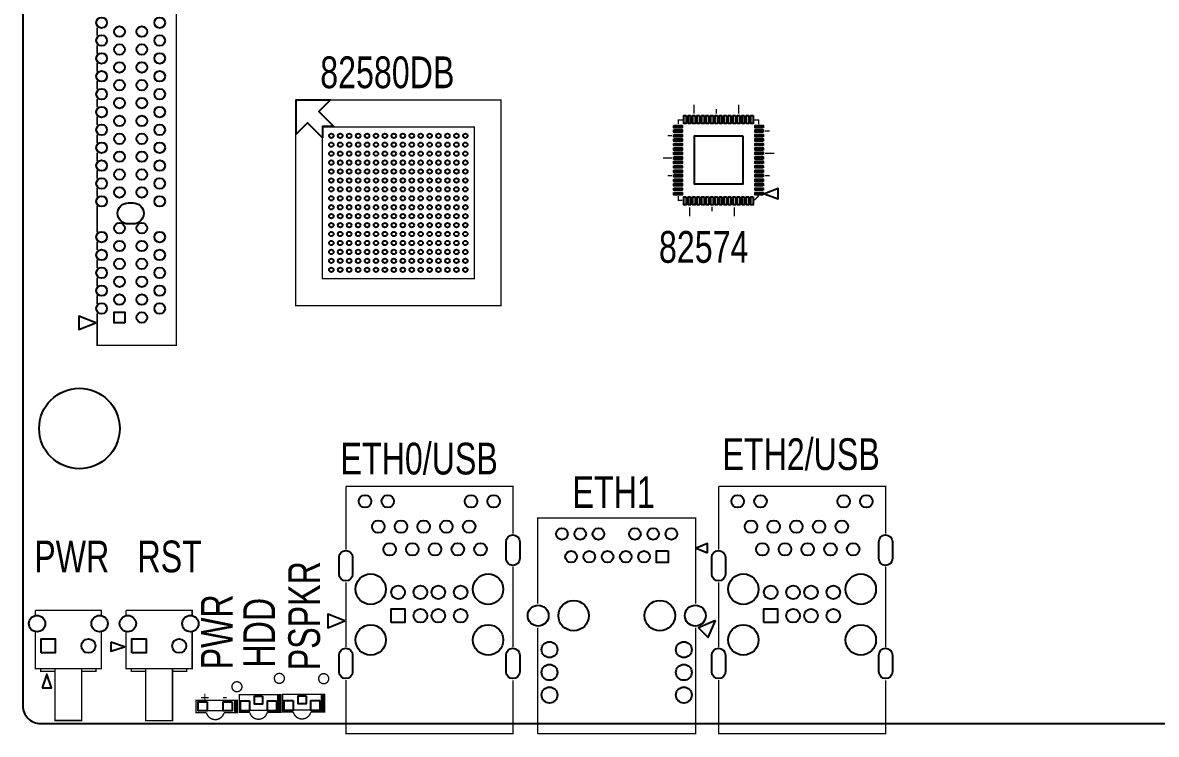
# Model space of a CAD drawing. Extents: x 0 to 344, y -1 to 330.
# Drawn here: x 0 to 126.9, y -1.2 to 78.4 of the extents above; entities that cross this region are included whole.
import ezdxf

# ---------------------------------------------------------------- set-up
doc = ezdxf.new("R2010")
doc.units = 0
for name, color, linetype in [('BOARD_GEOMETRY_OUTLINE', 2, 'CONTINUOUS'), ('BOARD_GEOMETRY_SILKSCREEN_TOP', 1, 'CONTINUOUS'), ('PACKAGE_GEOMETRY_SILKSCREEN_TOP', 3, 'CONTINUOUS'), ('PIN_TOP', 4, 'CONTINUOUS')]:
    doc.layers.add(name, color=color, linetype=linetype)

msp = doc.modelspace()

# ---------------------------------------------------------------- linework, layer by layer
at = {"layer": 'BOARD_GEOMETRY_OUTLINE'}
msp.add_lwpolyline([(0, 328.200004), (0, 1.999996, 0.414214), (1.999996, 0), (328.200004, 0, 0.414214), (330.2, 1.999996), (330.2, 328.200004, 0.414214), (328.200004, 330.2), (1.999996, 330.2, 0.414214)], format="xyb", close=True, dxfattribs=at)
msp.add_lwpolyline([(0, 328.200004), (0, 1.999996, 0.414214), (1.999996, 0), (328.200004, 0, 0.414214), (330.2, 1.999996)], format="xyb", dxfattribs=at)
at = {"layer": 'PACKAGE_GEOMETRY_SILKSCREEN_TOP', "const_width": 0.1524}
for points in [[(8.336026, 45.927264), (8.336026, 42.333164), (17.186148, 42.333164), (17.186148, 131.563364), (12.898882, 131.563364)], [(8.336026, 76.991464), (8.336026, 77.905864)], [(8.336026, 74.984864), (8.336026, 75.924664)], [(8.336026, 72.978264), (8.336026, 73.918064)], [(8.336026, 70.971664), (8.336026, 71.911464)], [(8.336026, 68.990464), (8.336026, 69.904864)], [(75.13447, 68.265548), (75.13447, 69.281548)], [(77.634592, 68.265548), (77.634592, 68.773548)], [(80.13446, 68.265548), (80.13446, 69.281548)], [(8.336026, 66.983864), (8.336026, 67.923664)], [(73.38441, 67.097148), (73.38441, 67.558666), (73.871328, 67.558666)], [(81.897728, 67.558666), (82.359246, 67.558666), (82.384646, 67.533266), (82.384646, 67.071748)], [(8.336026, 64.977264), (8.336026, 65.917064)], [(83.091528, 66.308478), (83.599528, 66.308478)], [(72.677528, 65.808606), (72.169528, 65.808606)], [(8.336026, 62.970664), (8.336026, 63.910464)], [(83.091528, 63.80861), (84.107528, 63.80861)], [(72.677528, 63.308484), (71.661528, 63.308484)], [(8.336026, 60.989464), (8.336026, 61.929264)], [(72.677528, 61.308488), (72.169528, 61.308488)], [(83.091528, 61.308488), (83.599528, 61.308488)], [(8.336026, 58.982864), (8.336026, 59.922664)], [(73.845928, 58.55843), (73.38441, 58.55843), (73.38441, 59.045348)], [(82.371946, 59.05373), (81.889346, 58.57113)], [(8.336026, 54.969664), (8.336026, 57.916064)], [(74.634598, 57.775348), (74.634598, 56.759348)], [(77.134466, 57.851548), (77.134466, 57.343548)], [(79.634588, 57.775348), (79.634588, 56.759348)], [(8.336026, 52.988464), (8.336026, 53.928264)], [(8.336026, 50.981864), (8.336026, 51.921664)], [(8.336026, 48.975264), (8.336026, 49.915064)], [(8.336026, 46.968664), (8.336026, 47.908464)], [(36.169854, 26.549858), (36.169854, 19.509994)], [(54.870096, 21.262594), (54.870096, 26.549858), (36.169854, 26.549858)], [(77.879702, 26.549858), (77.879702, 19.509994)], [(96.579944, 21.262594), (96.579944, 26.549858), (77.879702, 26.549858)], [(75.32497, 13.402056), (75.32497, 22.990048), (57.645046, 22.990048), (57.645046, 13.402056)], [(54.870096, 8.569198), (54.870096, 17.535652)], [(96.579944, 8.569198), (96.579944, 17.535652)], [(36.169854, 15.801594), (36.169854, 8.569198)], [(77.879702, 15.801594), (77.879702, 8.569198)], [(1.405382, 12.084304), (1.405382, 12.680696)], [(1.405382, 12.680696), (8.805418, 12.680696), (8.805418, 12.084304)], [(11.569954, 12.083796), (11.569954, 12.680188)], [(11.569954, 12.680188), (18.96999, 12.680188), (18.96999, 12.083796)], [(8.805418, 10.280904), (8.805418, 6.130798), (1.405382, 6.130798), (1.405382, 10.280904)], [(18.96999, 10.280396), (18.96999, 6.13029), (11.569954, 6.13029), (11.569954, 10.280396)], [(57.645046, -1.139952), (75.32497, -1.139952), (75.32497, 10.735056)], [(57.645046, 10.735056), (57.645046, -1.139952)], [(2.00533, 6.130798), (2.00533, 5.830824), (3.6068, 5.830824)], [(3.605276, 6.130798), (3.605276, 0.330708), (6.605524, 0.330708), (6.605524, 6.130798)], [(6.6548, 5.830824), (8.20547, 5.830824), (8.20547, 6.130798)], [(12.169902, 6.13029), (12.169902, 5.830316), (13.771372, 5.830316)], [(13.769848, 6.13029), (13.769848, 0.3302), (16.770096, 0.3302), (16.770096, 6.13029)], [(16.819372, 5.830316), (18.370042, 5.830316), (18.370042, 6.13029)], [(36.169854, 4.879594), (36.169854, -1.130046), (54.870096, -1.130046), (54.870096, 4.828794)], [(77.879702, 4.879594), (77.879702, -1.130046), (96.579944, -1.130046), (96.579944, 4.828794)], [(22.547072, 1.21285), (23.715472, 1.21285), (23.715472, 2.58445), (19.397472, 2.58445), (19.397472, 1.21285), (20.565872, 1.21285)], [(23.817072, 1.13665), (23.817072, 2.66065)], [(23.918672, 1.13665), (23.918672, 2.66065)], [(24.020272, 1.13665), (24.020272, 2.66065)], [(27.381962, 1.25857), (28.550362, 1.25857), (28.550362, 3.21437), (24.232362, 3.21437), (24.232362, 1.25857), (25.400762, 1.25857)], [(28.677362, 1.18237), (28.677362, 3.29057)], [(28.804362, 1.18237), (28.804362, 3.29057)], [(28.905962, 1.18237), (28.905962, 3.29057)], [(32.25673, 1.289558), (33.42513, 1.289558), (33.42513, 3.245358), (29.10713, 3.245358), (29.10713, 1.289558), (30.27553, 1.289558)], [(33.55213, 1.213358), (33.55213, 3.321558)], [(33.67913, 1.213358), (33.67913, 3.321558)], [(33.78073, 1.213358), (33.78073, 3.321558)], [(22.420072, 1.423924), (20.692872, 1.423924)], [(27.254962, 1.469644), (25.527762, 1.469644)], [(32.12973, 1.500632), (30.40253, 1.500632)]]:
    msp.add_lwpolyline(points, dxfattribs=at)
for points in [[(53.543962, 69.785992), (53.543962, 46.786038), (30.544008, 46.786038), (30.544008, 69.785992)], [(50.543968, 66.785998), (50.543968, 49.786032), (33.544002, 49.786032), (33.544002, 66.785998)]]:
    msp.add_lwpolyline(points, close=True, dxfattribs=at)
at = {"layer": 'PACKAGE_GEOMETRY_SILKSCREEN_TOP'}
for points in [[(30.601412, 69.817488), (34.436812, 69.817488), (33.141412, 68.522088), (34.843212, 66.820288), (33.573212, 66.820288), (33.573212, 65.550288), (31.871412, 67.252088), (30.601412, 65.982088)], [(83.040728, 59.297062), (84.564728, 58.736992), (84.564728, 59.879992)], [(8.17372, 44.84878), (6.26872, 45.61078), (6.26872, 44.08678)], [(76.66228, 19.11858), (76.66228, 20.13458), (75.39228, 19.62658)], [(36.057332, 11.478768), (34.152332, 12.240768), (34.152332, 10.716768)], [(77.529182, 11.524488), (75.643486, 10.71626), (76.720954, 9.638538)], [(9.859772, 9.104376), (9.859772, 8.088376), (11.383772, 8.596376)], [(2.195576, 4.0005), (3.211576, 4.0005), (2.703576, 5.5245)]]:
    msp.add_lwpolyline(points, close=True, dxfattribs=at)
at = {"layer": 'PACKAGE_GEOMETRY_SILKSCREEN_TOP', "const_width": 0.1524}
for points in [[(29.28493, 5.04571, 1), (28.166314, 5.04571, 1)], [(34.251138, 5.010658, 1), (33.132522, 5.010658, 1)], [(24.53894, 4.11099, 1), (23.420324, 4.11099, 1)]]:
    msp.add_lwpolyline(points, format="xyb", close=True, dxfattribs=at)
for points in [[(22.531324, 1.185164, -0.786721), (20.575778, 1.209294)], [(27.366214, 1.23063, -0.776744), (25.41651, 1.23063)], [(32.240982, 1.261618, -0.776744), (30.291278, 1.261618)]]:
    msp.add_lwpolyline(points, format="xyb", dxfattribs=at)
at = {"layer": 'PIN_TOP'}
for points in [[(74.261472, 68.06565), (74.261472, 67.15125), (74.007472, 67.15125), (74.007472, 68.06565)], [(74.761598, 68.06565), (74.761598, 67.15125), (74.507598, 67.15125), (74.507598, 68.06565)], [(75.26147, 68.06565), (75.26147, 67.15125), (75.00747, 67.15125), (75.00747, 68.06565)], [(75.761596, 68.06565), (75.761596, 67.15125), (75.507596, 67.15125), (75.507596, 68.06565)], [(76.261468, 68.06565), (76.261468, 67.15125), (76.007468, 67.15125), (76.007468, 68.06565)], [(76.761594, 68.06565), (76.761594, 67.15125), (76.507594, 67.15125), (76.507594, 68.06565)], [(77.261466, 68.06565), (77.261466, 67.15125), (77.007466, 67.15125), (77.007466, 68.06565)], [(77.761592, 68.06565), (77.761592, 67.15125), (77.507592, 67.15125), (77.507592, 68.06565)], [(78.261464, 68.06565), (78.261464, 67.15125), (78.007464, 67.15125), (78.007464, 68.06565)], [(78.76159, 68.06565), (78.76159, 67.15125), (78.50759, 67.15125), (78.50759, 68.06565)], [(79.261462, 68.06565), (79.261462, 67.15125), (79.007462, 67.15125), (79.007462, 68.06565)], [(79.761588, 68.06565), (79.761588, 67.15125), (79.507588, 67.15125), (79.507588, 68.06565)], [(80.26146, 68.06565), (80.26146, 67.15125), (80.00746, 67.15125), (80.00746, 68.06565)], [(80.761586, 68.06565), (80.761586, 67.15125), (80.507586, 67.15125), (80.507586, 68.06565)], [(81.261458, 68.06565), (81.261458, 67.15125), (81.007458, 67.15125), (81.007458, 68.06565)], [(81.761584, 68.06565), (81.761584, 67.15125), (81.507584, 67.15125), (81.507584, 68.06565)], [(72.877426, 66.935604), (73.791826, 66.935604), (73.791826, 66.681604), (72.877426, 66.681604)], [(72.877426, 66.435478), (73.791826, 66.435478), (73.791826, 66.181478), (72.877426, 66.181478)], [(82.89163, 66.681604), (81.97723, 66.681604), (81.97723, 66.935604), (82.89163, 66.935604)], [(82.89163, 66.181478), (81.97723, 66.181478), (81.97723, 66.435478), (82.89163, 66.435478)], [(72.877426, 65.935606), (73.791826, 65.935606), (73.791826, 65.681606), (72.877426, 65.681606)], [(72.877426, 65.43548), (73.791826, 65.43548), (73.791826, 65.18148), (72.877426, 65.18148)], [(72.877426, 64.935608), (73.791826, 64.935608), (73.791826, 64.681608), (72.877426, 64.681608)], [(80.589628, 65.763648), (80.589628, 60.353448), (75.179428, 60.353448), (75.179428, 65.763648)], [(82.89163, 65.681606), (81.97723, 65.681606), (81.97723, 65.935606), (82.89163, 65.935606)], [(82.89163, 65.18148), (81.97723, 65.18148), (81.97723, 65.43548), (82.89163, 65.43548)], [(82.89163, 64.681608), (81.97723, 64.681608), (81.97723, 64.935608), (82.89163, 64.935608)], [(72.877426, 64.435482), (73.791826, 64.435482), (73.791826, 64.181482), (72.877426, 64.181482)], [(72.877426, 63.93561), (73.791826, 63.93561), (73.791826, 63.68161), (72.877426, 63.68161)], [(82.89163, 64.181482), (81.97723, 64.181482), (81.97723, 64.435482), (82.89163, 64.435482)], [(82.89163, 63.68161), (81.97723, 63.68161), (81.97723, 63.93561), (82.89163, 63.93561)], [(72.877426, 63.435484), (73.791826, 63.435484), (73.791826, 63.181484), (72.877426, 63.181484)], [(72.877426, 62.935612), (73.791826, 62.935612), (73.791826, 62.681612), (72.877426, 62.681612)], [(72.877426, 62.435486), (73.791826, 62.435486), (73.791826, 62.181486), (72.877426, 62.181486)], [(82.89163, 63.181484), (81.97723, 63.181484), (81.97723, 63.435484), (82.89163, 63.435484)], [(82.89163, 62.681612), (81.97723, 62.681612), (81.97723, 62.935612), (82.89163, 62.935612)], [(82.89163, 62.181486), (81.97723, 62.181486), (81.97723, 62.435486), (82.89163, 62.435486)], [(72.877426, 61.935614), (73.791826, 61.935614), (73.791826, 61.681614), (72.877426, 61.681614)], [(72.877426, 61.435488), (73.791826, 61.435488), (73.791826, 61.181488), (72.877426, 61.181488)], [(72.877426, 60.935616), (73.791826, 60.935616), (73.791826, 60.681616), (72.877426, 60.681616)], [(82.89163, 61.681614), (81.97723, 61.681614), (81.97723, 61.935614), (82.89163, 61.935614)], [(82.89163, 61.181488), (81.97723, 61.181488), (81.97723, 61.435488), (82.89163, 61.435488)], [(82.89163, 60.681616), (81.97723, 60.681616), (81.97723, 60.935616), (82.89163, 60.935616)], [(72.877426, 60.43549), (73.791826, 60.43549), (73.791826, 60.18149), (72.877426, 60.18149)], [(72.877426, 59.935618), (73.791826, 59.935618), (73.791826, 59.681618), (72.877426, 59.681618)], [(82.89163, 60.18149), (81.97723, 60.18149), (81.97723, 60.43549), (82.89163, 60.43549)], [(82.89163, 59.681618), (81.97723, 59.681618), (81.97723, 59.935618), (82.89163, 59.935618)], [(72.877426, 59.435492), (73.791826, 59.435492), (73.791826, 59.181492), (72.877426, 59.181492)], [(74.261472, 58.965846), (74.261472, 58.051446), (74.007472, 58.051446), (74.007472, 58.965846)], [(74.761598, 58.965846), (74.761598, 58.051446), (74.507598, 58.051446), (74.507598, 58.965846)], [(75.26147, 58.965846), (75.26147, 58.051446), (75.00747, 58.051446), (75.00747, 58.965846)], [(75.761596, 58.965846), (75.761596, 58.051446), (75.507596, 58.051446), (75.507596, 58.965846)], [(76.261468, 58.965846), (76.261468, 58.051446), (76.007468, 58.051446), (76.007468, 58.965846)], [(76.761594, 58.965846), (76.761594, 58.051446), (76.507594, 58.051446), (76.507594, 58.965846)], [(77.261466, 58.965846), (77.261466, 58.051446), (77.007466, 58.051446), (77.007466, 58.965846)], [(77.761592, 58.965846), (77.761592, 58.051446), (77.507592, 58.051446), (77.507592, 58.965846)], [(78.261464, 58.965846), (78.261464, 58.051446), (78.007464, 58.051446), (78.007464, 58.965846)], [(78.76159, 58.965846), (78.76159, 58.051446), (78.50759, 58.051446), (78.50759, 58.965846)], [(79.261462, 58.965846), (79.261462, 58.051446), (79.007462, 58.051446), (79.007462, 58.965846)], [(79.761588, 58.965846), (79.761588, 58.051446), (79.507588, 58.051446), (79.507588, 58.965846)], [(80.26146, 58.965846), (80.26146, 58.051446), (80.00746, 58.051446), (80.00746, 58.965846)], [(80.761586, 58.965846), (80.761586, 58.051446), (80.507586, 58.051446), (80.507586, 58.965846)], [(81.261458, 58.965846), (81.261458, 58.051446), (81.007458, 58.051446), (81.007458, 58.965846)], [(81.761584, 58.965846), (81.761584, 58.051446), (81.507584, 58.051446), (81.507584, 58.965846)], [(82.89163, 59.181492), (81.97723, 59.181492), (81.97723, 59.435492), (82.89163, 59.435492)], [(11.433048, 44.85132), (10.239248, 44.85132), (10.239248, 46.04512), (11.433048, 46.04512)], [(72.227694, 19.317716), (72.227694, 18.022316), (70.932294, 18.022316), (70.932294, 19.317716)], [(41.257982, 11.29792), (41.257982, 12.82192), (42.781982, 12.82192), (42.781982, 11.29792)], [(82.96783, 11.29792), (82.96783, 12.82192), (84.49183, 12.82192), (84.49183, 11.29792)], [(2.068068, 7.893304), (2.068068, 9.468104), (3.642868, 9.468104), (3.642868, 7.893304)], [(12.23264, 7.892796), (12.23264, 9.467596), (13.80744, 9.467596), (13.80744, 7.892796)], [(26.835862, 3.064256), (26.835862, 2.175256), (25.946862, 2.175256), (25.946862, 3.064256)], [(30.274006, 2.559558), (30.274006, 1.441958), (29.258006, 1.441958), (29.258006, 2.559558)], [(31.71063, 3.095244), (31.71063, 2.206244), (30.82163, 2.206244), (30.82163, 3.095244)], [(33.274254, 2.559558), (33.274254, 1.441958), (32.258254, 1.441958), (32.258254, 2.559558)], [(20.664424, 2.43205), (20.664424, 1.41605), (19.648424, 1.41605), (19.648424, 2.43205)], [(23.46452, 2.43205), (23.46452, 1.41605), (22.44852, 1.41605), (22.44852, 2.43205)], [(25.399238, 2.52857), (25.399238, 1.41097), (24.383238, 1.41097), (24.383238, 2.52857)], [(28.399486, 2.52857), (28.399486, 1.41097), (27.383486, 1.41097), (27.383486, 2.52857)]]:
    msp.add_lwpolyline(points, close=True, dxfattribs=at)
for points in [[(11.806682, 58.279284), (12.365482, 58.279284, -1), (12.365482, 55.917084), (11.806682, 55.917084, -1)], [(55.632096, 20.339812), (55.632096, 18.460212, -1), (54.108096, 18.460212), (54.108096, 20.339812, -1)], [(97.341944, 20.339812), (97.341944, 18.460212, -1), (95.817944, 18.460212), (95.817944, 20.339812, -1)], [(36.931854, 18.599658), (36.931854, 16.720058, -1), (35.407854, 16.720058), (35.407854, 18.599658, -1)], [(78.641702, 18.599658), (78.641702, 16.720058, -1), (77.117702, 16.720058), (77.117702, 18.599658, -1)], [(36.931854, 7.659624), (36.931854, 5.780024, -1), (35.407854, 5.780024), (35.407854, 7.659624, -1)], [(55.632096, 7.659624), (55.632096, 5.780024, -1), (54.108096, 5.780024), (54.108096, 7.659624, -1)], [(78.641702, 7.659624), (78.641702, 5.780024, -1), (77.117702, 5.780024), (77.117702, 7.659624, -1)], [(97.341944, 7.659624), (97.341944, 5.780024, -1), (95.817944, 5.780024), (95.817944, 7.659624, -1)]]:
    msp.add_lwpolyline(points, format="xyb", close=True, dxfattribs=at)
for centre, radius in [((8.836152, 78.448154), 0.5969), ((15.336012, 78.448154), 0.5969), ((10.836148, 77.448156), 0.5969), ((13.336016, 77.448156), 0.5969), ((8.836152, 76.448158), 0.5969), ((15.336012, 76.448158), 0.5969), ((8.836152, 74.448162), 0.5969), ((10.836148, 75.44816), 0.5969), ((13.336016, 75.44816), 0.5969), ((15.336012, 74.448162), 0.5969), ((10.836148, 73.448164), 0.5969), ((13.336016, 73.448164), 0.5969), ((8.836152, 72.448166), 0.5969), ((15.336012, 72.448166), 0.5969), ((10.836148, 71.448168), 0.5969), ((13.336016, 71.448168), 0.5969), ((8.836152, 70.44817), 0.5969), ((10.836148, 69.448172), 0.5969), ((13.336016, 69.448172), 0.5969), ((15.336012, 70.44817), 0.5969), ((8.836152, 68.448174), 0.5969), ((15.336012, 68.448174), 0.5969), ((10.836148, 67.448176), 0.5969), ((13.336016, 67.448176), 0.5969), ((8.836152, 66.448178), 0.5969), ((10.836148, 65.44818), 0.5969), ((13.336016, 65.44818), 0.5969), ((15.336012, 66.448178), 0.5969), ((34.544, 65.786), 0.254), ((35.543998, 65.786), 0.254), ((36.543996, 65.786), 0.254), ((37.543994, 65.786), 0.254), ((38.543992, 65.786), 0.254), ((39.54399, 65.786), 0.254), ((40.543988, 65.786), 0.254), ((41.543986, 65.786), 0.254), ((42.543984, 65.786), 0.254), ((43.543982, 65.786), 0.254), ((44.54398, 65.786), 0.254), ((45.543978, 65.786), 0.254), ((46.543976, 65.786), 0.254), ((47.543974, 65.786), 0.254), ((48.543972, 65.786), 0.254), ((49.54397, 65.786), 0.254), ((8.836152, 64.448182), 0.5969), ((15.336012, 64.448182), 0.5969), ((34.544, 64.786002), 0.254), ((35.543998, 64.786002), 0.254), ((36.543996, 64.786002), 0.254), ((37.543994, 64.786002), 0.254), ((38.543992, 64.786002), 0.254), ((39.54399, 64.786002), 0.254), ((40.543988, 64.786002), 0.254), ((41.543986, 64.786002), 0.254), ((42.543984, 64.786002), 0.254), ((43.543982, 64.786002), 0.254), ((44.54398, 64.786002), 0.254), ((45.543978, 64.786002), 0.254), ((46.543976, 64.786002), 0.254), ((47.543974, 64.786002), 0.254), ((48.543972, 64.786002), 0.254), ((49.54397, 64.786002), 0.254), ((10.836148, 63.448184), 0.5969), ((13.336016, 63.448184), 0.5969), ((34.544, 63.786004), 0.254), ((35.543998, 63.786004), 0.254), ((36.543996, 63.786004), 0.254), ((37.543994, 63.786004), 0.254), ((38.543992, 63.786004), 0.254), ((39.54399, 63.786004), 0.254), ((40.543988, 63.786004), 0.254), ((41.543986, 63.786004), 0.254), ((42.543984, 63.786004), 0.254), ((43.543982, 63.786004), 0.254), ((44.54398, 63.786004), 0.254), ((45.543978, 63.786004), 0.254), ((46.543976, 63.786004), 0.254), ((47.543974, 63.786004), 0.254), ((48.543972, 63.786004), 0.254), ((49.54397, 63.786004), 0.254), ((8.836152, 62.448186), 0.5969), ((15.336012, 62.448186), 0.5969), ((34.544, 62.786006), 0.254), ((35.543998, 62.786006), 0.254), ((36.543996, 62.786006), 0.254), ((37.543994, 62.786006), 0.254), ((38.543992, 62.786006), 0.254), ((39.54399, 62.786006), 0.254), ((40.543988, 62.786006), 0.254), ((41.543986, 62.786006), 0.254), ((42.543984, 62.786006), 0.254), ((43.543982, 62.786006), 0.254), ((44.54398, 62.786006), 0.254), ((45.543978, 62.786006), 0.254), ((46.543976, 62.786006), 0.254), ((47.543974, 62.786006), 0.254), ((48.543972, 62.786006), 0.254), ((49.54397, 62.786006), 0.254), ((8.836152, 60.44819), 0.5969), ((10.836148, 61.448188), 0.5969), ((13.336016, 61.448188), 0.5969), ((15.336012, 60.44819), 0.5969), ((34.544, 61.786008), 0.254), ((34.544, 60.78601), 0.254), ((35.543998, 61.786008), 0.254), ((35.543998, 60.78601), 0.254), ((36.543996, 61.786008), 0.254), ((36.543996, 60.78601), 0.254), ((37.543994, 61.786008), 0.254), ((37.543994, 60.78601), 0.254), ((38.543992, 61.786008), 0.254), ((38.543992, 60.78601), 0.254), ((39.54399, 61.786008), 0.254), ((39.54399, 60.78601), 0.254), ((40.543988, 61.786008), 0.254), ((40.543988, 60.78601), 0.254), ((41.543986, 61.786008), 0.254), ((41.543986, 60.78601), 0.254), ((42.543984, 61.786008), 0.254), ((42.543984, 60.78601), 0.254), ((43.543982, 61.786008), 0.254), ((43.543982, 60.78601), 0.254), ((44.54398, 61.786008), 0.254), ((44.54398, 60.78601), 0.254), ((45.543978, 61.786008), 0.254), ((45.543978, 60.78601), 0.254), ((46.543976, 61.786008), 0.254), ((46.543976, 60.78601), 0.254), ((47.543974, 61.786008), 0.254), ((47.543974, 60.78601), 0.254), ((48.543972, 61.786008), 0.254), ((48.543972, 60.78601), 0.254), ((49.54397, 61.786008), 0.254), ((49.54397, 60.78601), 0.254), ((10.836148, 59.448192), 0.5969), ((13.336016, 59.448192), 0.5969), ((34.544, 59.786012), 0.254), ((35.543998, 59.786012), 0.254), ((36.543996, 59.786012), 0.254), ((37.543994, 59.786012), 0.254), ((38.543992, 59.786012), 0.254), ((39.54399, 59.786012), 0.254), ((40.543988, 59.786012), 0.254), ((41.543986, 59.786012), 0.254), ((42.543984, 59.786012), 0.254), ((43.543982, 59.786012), 0.254), ((44.54398, 59.786012), 0.254), ((45.543978, 59.786012), 0.254), ((46.543976, 59.786012), 0.254), ((47.543974, 59.786012), 0.254), ((48.543972, 59.786012), 0.254), ((49.54397, 59.786012), 0.254), ((8.836152, 58.448194), 0.5969), ((15.336012, 58.448194), 0.5969), ((34.544, 58.786014), 0.254), ((35.543998, 58.786014), 0.254), ((36.543996, 58.786014), 0.254), ((37.543994, 58.786014), 0.254), ((38.543992, 58.786014), 0.254), ((39.54399, 58.786014), 0.254), ((40.543988, 58.786014), 0.254), ((41.543986, 58.786014), 0.254), ((42.543984, 58.786014), 0.254), ((43.543982, 58.786014), 0.254), ((44.54398, 58.786014), 0.254), ((45.543978, 58.786014), 0.254), ((46.543976, 58.786014), 0.254), ((47.543974, 58.786014), 0.254), ((48.543972, 58.786014), 0.254), ((49.54397, 58.786014), 0.254), ((34.544, 57.786016), 0.254), ((35.543998, 57.786016), 0.254), ((36.543996, 57.786016), 0.254), ((37.543994, 57.786016), 0.254), ((38.543992, 57.786016), 0.254), ((39.54399, 57.786016), 0.254), ((40.543988, 57.786016), 0.254), ((41.543986, 57.786016), 0.254), ((42.543984, 57.786016), 0.254), ((43.543982, 57.786016), 0.254), ((44.54398, 57.786016), 0.254), ((45.543978, 57.786016), 0.254), ((46.543976, 57.786016), 0.254), ((47.543974, 57.786016), 0.254), ((48.543972, 57.786016), 0.254), ((49.54397, 57.786016), 0.254), ((10.836148, 55.4482), 0.5969), ((13.336016, 55.4482), 0.5969), ((34.544, 56.786018), 0.254), ((34.544, 55.78602), 0.254), ((35.543998, 56.786018), 0.254), ((35.543998, 55.78602), 0.254), ((36.543996, 56.786018), 0.254), ((36.543996, 55.78602), 0.254), ((37.543994, 56.786018), 0.254), ((37.543994, 55.78602), 0.254), ((38.543992, 56.786018), 0.254), ((38.543992, 55.78602), 0.254), ((39.54399, 56.786018), 0.254), ((39.54399, 55.78602), 0.254), ((40.543988, 56.786018), 0.254), ((40.543988, 55.78602), 0.254), ((41.543986, 56.786018), 0.254), ((41.543986, 55.78602), 0.254), ((42.543984, 56.786018), 0.254), ((42.543984, 55.78602), 0.254), ((43.543982, 56.786018), 0.254), ((43.543982, 55.78602), 0.254), ((44.54398, 56.786018), 0.254), ((44.54398, 55.78602), 0.254), ((45.543978, 56.786018), 0.254), ((45.543978, 55.78602), 0.254), ((46.543976, 56.786018), 0.254), ((46.543976, 55.78602), 0.254), ((47.543974, 56.786018), 0.254), ((47.543974, 55.78602), 0.254), ((48.543972, 56.786018), 0.254), ((48.543972, 55.78602), 0.254), ((49.54397, 56.786018), 0.254), ((49.54397, 55.78602), 0.254), ((8.836152, 54.448202), 0.5969), ((15.336012, 54.448202), 0.5969), ((34.544, 54.786022), 0.254), ((35.543998, 54.786022), 0.254), ((36.543996, 54.786022), 0.254), ((37.543994, 54.786022), 0.254), ((38.543992, 54.786022), 0.254), ((39.54399, 54.786022), 0.254), ((40.543988, 54.786022), 0.254), ((41.543986, 54.786022), 0.254), ((42.543984, 54.786022), 0.254), ((43.543982, 54.786022), 0.254), ((44.54398, 54.786022), 0.254), ((45.543978, 54.786022), 0.254), ((46.543976, 54.786022), 0.254), ((47.543974, 54.786022), 0.254), ((48.543972, 54.786022), 0.254), ((49.54397, 54.786022), 0.254), ((10.836148, 53.448204), 0.5969), ((13.336016, 53.448204), 0.5969), ((34.544, 53.786024), 0.254), ((35.543998, 53.786024), 0.254), ((36.543996, 53.786024), 0.254), ((37.543994, 53.786024), 0.254), ((38.543992, 53.786024), 0.254), ((39.54399, 53.786024), 0.254), ((40.543988, 53.786024), 0.254), ((41.543986, 53.786024), 0.254), ((42.543984, 53.786024), 0.254), ((43.543982, 53.786024), 0.254), ((44.54398, 53.786024), 0.254), ((45.543978, 53.786024), 0.254), ((46.543976, 53.786024), 0.254), ((47.543974, 53.786024), 0.254), ((48.543972, 53.786024), 0.254), ((49.54397, 53.786024), 0.254), ((8.836152, 52.448206), 0.5969), ((10.836148, 51.448208), 0.5969), ((13.336016, 51.448208), 0.5969), ((15.336012, 52.448206), 0.5969), ((34.544, 52.786026), 0.254), ((34.544, 51.786028), 0.254), ((35.543998, 52.786026), 0.254), ((35.543998, 51.786028), 0.254), ((36.543996, 52.786026), 0.254), ((36.543996, 51.786028), 0.254), ((37.543994, 52.786026), 0.254), ((37.543994, 51.786028), 0.254), ((38.543992, 52.786026), 0.254), ((38.543992, 51.786028), 0.254), ((39.54399, 52.786026), 0.254), ((39.54399, 51.786028), 0.254), ((40.543988, 52.786026), 0.254), ((40.543988, 51.786028), 0.254), ((41.543986, 52.786026), 0.254), ((41.543986, 51.786028), 0.254), ((42.543984, 52.786026), 0.254), ((42.543984, 51.786028), 0.254), ((43.543982, 52.786026), 0.254), ((43.543982, 51.786028), 0.254), ((44.54398, 52.786026), 0.254), ((44.54398, 51.786028), 0.254), ((45.543978, 52.786026), 0.254), ((45.543978, 51.786028), 0.254), ((46.543976, 52.786026), 0.254), ((46.543976, 51.786028), 0.254), ((47.543974, 52.786026), 0.254), ((47.543974, 51.786028), 0.254), ((48.543972, 52.786026), 0.254), ((48.543972, 51.786028), 0.254), ((49.54397, 52.786026), 0.254), ((49.54397, 51.786028), 0.254), ((8.836152, 50.44821), 0.5969), ((15.336012, 50.44821), 0.5969), ((34.544, 50.78603), 0.254), ((35.543998, 50.78603), 0.254), ((36.543996, 50.78603), 0.254), ((37.543994, 50.78603), 0.254), ((38.543992, 50.78603), 0.254), ((39.54399, 50.78603), 0.254), ((40.543988, 50.78603), 0.254), ((41.543986, 50.78603), 0.254), ((42.543984, 50.78603), 0.254), ((43.543982, 50.78603), 0.254), ((44.54398, 50.78603), 0.254), ((45.543978, 50.78603), 0.254), ((46.543976, 50.78603), 0.254), ((47.543974, 50.78603), 0.254), ((48.543972, 50.78603), 0.254), ((49.54397, 50.78603), 0.254), ((10.836148, 49.448212), 0.5969), ((13.336016, 49.448212), 0.5969), ((8.836152, 48.448214), 0.5969), ((15.336012, 48.448214), 0.5969), ((8.836152, 46.448218), 0.5969), ((10.836148, 47.448216), 0.5969), ((13.336016, 47.448216), 0.5969), ((15.336012, 46.448218), 0.5969), ((13.336016, 45.44822), 0.5969), ((6.35, 33.02), 4.5085), ((38.319964, 24.869902), 0.6985), ((40.859964, 24.869902), 0.6985), ((50.179986, 24.869902), 0.6985), ((52.719986, 24.869902), 0.6985), ((80.029812, 24.869902), 0.6985), ((82.569812, 24.869902), 0.6985), ((91.889834, 24.869902), 0.6985), ((94.429834, 24.869902), 0.6985), ((39.804848, 22.035008), 0.6985), ((42.345102, 22.035008), 0.6985), ((44.885102, 22.035008), 0.6985), ((47.425102, 22.035008), 0.6985), ((49.965102, 22.035008), 0.6985), ((60.360052, 21.210016), 0.6477), ((62.399926, 21.210016), 0.6477), ((64.440054, 21.210016), 0.6477), ((68.520056, 21.210016), 0.6477), ((70.55993, 21.210016), 0.6477), ((72.600058, 21.210016), 0.6477), ((81.514696, 22.035008), 0.6985), ((84.05495, 22.035008), 0.6985), ((86.59495, 22.035008), 0.6985), ((89.13495, 22.035008), 0.6985), ((91.67495, 22.035008), 0.6985), ((41.074848, 19.495008), 0.6985), ((43.615102, 19.495008), 0.6985), ((46.155102, 19.495008), 0.6985), ((48.695102, 19.495008), 0.6985), ((51.235102, 19.495008), 0.6985), ((61.380116, 18.670016), 0.6477), ((63.41999, 18.670016), 0.6477), ((65.460118, 18.670016), 0.6477), ((67.499992, 18.670016), 0.6477), ((69.539866, 18.670016), 0.6477), ((82.784696, 19.495008), 0.6985), ((85.32495, 19.495008), 0.6985), ((87.86495, 19.495008), 0.6985), ((90.40495, 19.495008), 0.6985), ((92.94495, 19.495008), 0.6985), ((38.949884, 15.029942), 1.7018), ((52.090066, 15.029942), 1.7018), ((80.659732, 15.029942), 1.7018), ((93.799914, 15.029942), 1.7018), ((42.019982, 14.67993), 0.762), ((44.520104, 14.67993), 0.762), ((46.5201, 14.67993), 0.762), ((49.019968, 14.67993), 0.762), ((83.72983, 14.67993), 0.762), ((86.229952, 14.67993), 0.762), ((88.229948, 14.67993), 0.762), ((90.729816, 14.67993), 0.762), ((44.520104, 12.05992), 0.762), ((46.5201, 12.05992), 0.762), ((49.019968, 12.05992), 0.762), ((57.690004, 12.07008), 1.1684), ((61.660024, 12.07008), 1.7018), ((71.309992, 12.07008), 1.7018), ((75.280012, 12.07008), 1.1684), ((86.229952, 12.05992), 0.762), ((88.229948, 12.05992), 0.762), ((90.729816, 12.05992), 0.762), ((1.60528, 11.180826), 0.9144), ((8.60552, 11.180826), 0.9144), ((11.769852, 11.180318), 0.9144), ((18.770092, 11.180318), 0.9144), ((38.949884, 9.349994), 1.7018), ((52.090066, 9.349994), 1.7018), ((80.659732, 9.349994), 1.7018), ((93.799914, 9.349994), 1.7018), ((7.355332, 8.680704), 0.7874), ((17.519904, 8.680196), 0.7874), ((58.960004, 8.26008), 0.889), ((74.000106, 8.26008), 0.889), ((58.960004, 5.72008), 0.889), ((74.000106, 5.72008), 0.889), ((58.960004, 3.18008), 0.889), ((74.000106, 3.18008), 0.889)]:
    msp.add_circle(centre, radius, dxfattribs=at)

# ---------------------------------------------------------------- texts
at = {"layer": 'BOARD_GEOMETRY_SILKSCREEN_TOP', "width": 0.757143}
for s, p in [('82580DB', (33.304734, 71.11365)), ('82574', (71.213218, 51.56708)), ('ETH2/USB', (78.320138, 28.367736)), ('ETH0/USB', (35.574224, 27.874214)), ('ETH1', (61.537596, 24.122888)), ('PWR', (1.29413, 16.9164)), ('RST', (12.844272, 16.9164))]:
    msp.add_text(s, height=3.556, dxfattribs=at).set_placement(p)
for s, p in [('PSPKR', (33.279334, 5.958586)), ('PWR', (23.506176, 6.057138)), ('HDD', (28.2448, 6.25475))]:
    msp.add_text(s, height=3.556, rotation=90, dxfattribs=at).set_placement(p)
at = {"layer": 'PACKAGE_GEOMETRY_SILKSCREEN_TOP', "width": 1.02}
for s, p in [('+', (20.900136, 3.501898)), ('-', (22.923754, 3.370326))]:
    msp.add_text(s, height=1.27, rotation=180, dxfattribs=at).set_placement(p)

doc.saveas('drawing.dxf')
